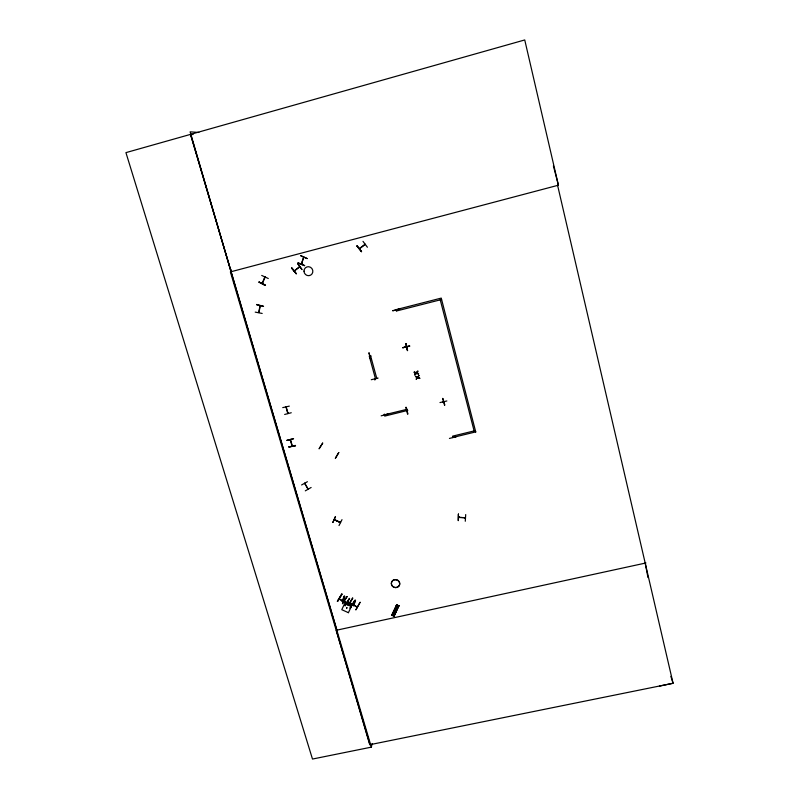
<?xml version="1.0" encoding="UTF-8"?>
<svg xmlns="http://www.w3.org/2000/svg" width="799" height="799" viewBox="0 0 799 799"><rect width="100%" height="100%" fill="white"/><g stroke="black" fill="none" stroke-linecap="round" stroke-linejoin="round"><path stroke-width="1.2" d="M359.37 248.569L365.133 244.204M258.916 312.569L258.756 311.77L258.716 312.289M260.144 305.667L259.995 306.436L259.895 305.618M299.365 267.206L299.825 266.526M458.426 514.037L458.266 520.668L458.396 514.047M465.707 514.556L465.278 521.248M256.579 304.779L263.57 306.347L256.629 304.469M295.52 445.762L288.829 446.971M452.963 437.213L452.763 436.673L452.923 437.452L475.775 431.889M475.435 430.591L452.624 436.144L452.933 437.383M465.328 517.562L464.658 518.012L465.358 517.822M465.398 517.642L458.536 517.522L459.255 517.113M474.107 430.911L440.239 299.795M284.654 414.461L291.255 412.753M459.185 517.033L459.215 517.293M458.656 517.572L458.556 517.053M301.832 263.37L301.672 263.93M452.524 436.913L452.663 437.572L452.534 436.723M255.221 312.119L262.182 313.448M259.066 312.369L260.174 305.697L258.606 312.389M286.002 406.821L287.78 413.582L288.169 413.243M287.57 413.013L288.069 412.773M449.428 438.421L456.239 436.763M264.968 277.653L264.958 276.933M374.541 379.046L374.981 379.735L374.851 378.856M303.96 257.548L303.53 257.797M557.632 185.508L558.431 185.298L524.743 39.95L125.932 152.629L312.489 759.05L371.345 747.145L372.134 743.599M446.851 400.958L439.989 402.576M395.335 613.262L393.278 612.344M396.264 611.285L394.227 610.316M444.524 405.153L442.766 398.361L444.843 405.083M394.856 614.241L392.798 613.332M443.305 401.797L443.515 402.436M391.79 615.13L394.157 616.189L398.881 605.752L396.654 604.823L391.82 615.15L392.509 615.45L397.383 605.143L396.684 604.843L392.499 615.45M442.896 402.007L443.565 401.947L442.976 401.627M370.097 356.484L370.656 355.954L370.087 356.024M369.947 356.484L370.646 356.064M406.581 347.335L405.932 347.425M407.021 410.546L407.78 410.366L407.3 410.666M264.499 277.573L265.158 277.113M300.594 255.62L307.255 258.606L300.604 255.6M360.079 602.296L355.905 609.847M360.099 602.316L355.925 609.697M355.066 600.019L353.647 604.284L354.197 604.553L353.767 603.784L353.078 604.913M353.787 603.844L352.928 605.352L353.508 605.682L354.906 601.337M354.137 604.563L355.545 600.299M354.666 601.048L350.252 608.209M354.416 601.068L352.998 605.332L353.488 605.622M354.366 600.858L349.932 608.029M348.404 612.703L351.33 606.541L344.669 603.545L341.772 609.687L348.414 612.673M348.384 605.522L352.848 598.151M350.012 602.875L357.073 607.17M348.124 605.213L352.549 597.962M261.712 275.435L268.284 278.511M308.254 489.148L304.559 483.295M347.875 604.074L348.704 602.526L348.134 602.206L347.455 603.325L347.875 604.074L348.644 602.546M349.622 598.531L345.158 605.902M348.134 602.206L348.494 602.975M346.506 602.925L339.235 598.92M344.898 605.592L349.323 598.351M347.235 596.603L342.461 603.734L346.856 596.553M344.199 601.567L351.36 605.702L339.126 599.09M344.159 596.094L342.252 601.397L342.761 601.737L344.259 597.432M344.898 596.394L342.761 601.737M344.409 596.114L342.891 600.339L343.38 600.618L342.871 600.279L342.182 601.407M304.679 265.508L298.067 262.681M301.603 263.28L301.383 263.89M303.7 257.278L301.333 263.79M342.082 594.196L337.687 601.437M407.929 414.012L406.152 407.24M384.199 414.331L384.738 416.089L407.38 410.496M419.625 377.817L417.907 377.378L419.735 378.446L417.607 377.767L419.765 378.366M407.34 410.626L407.031 409.198M418.986 375.62L417.907 377.378M417.168 377.597L415.4 376.469L417.507 377.128L419.016 375.55M416.429 373.363L418.596 373.962L416.459 373.293L414.971 374.851L416.459 373.293M418.426 373.493L416.768 372.903M417.847 371.136L416.339 372.724L414.202 372.144L416.309 372.803L417.847 371.136L416.738 372.973M414.371 372.614L415.999 373.193C412.703 376.099 418.376 372.164 414.371 372.614L414.232 372.064M265.268 285.463L258.906 282.047L265.298 285.423M264.789 277.083L262.222 283.375M265.068 277.213L262.312 283.555L262.581 282.906M297.867 263.081L304.589 265.757M441.567 299.525L396.434 311.011L396.074 309.652L441.248 298.097L475.755 432.029M340.564 522.326L339.845 522.546M342.002 519.65L339.016 525.552M387.944 414.062L381.163 415.83M340.374 522.526L334.292 519.75L335.071 519.849M384.699 414.621L384.449 414.252M334.382 519.829L334.481 519.3M334.811 520.049L335.071 519.52M335.5 516.544L332.913 522.376M334.401 519.799L340.514 522.506M391.84 615.16L396.833 604.823M392.059 615.26L397.003 604.843M397.243 605.053L392.189 615.31M394.147 616.189L393.448 615.879L398.331 605.592M393.438 615.879L398.711 605.752M393.617 615.879L398.481 605.572L399.021 605.892M393.747 616.019L398.741 605.622M393.887 616.079L398.881 605.752M409.637 346.137L402.706 347.725L409.647 345.997M407.55 350.571L405.832 343.74M258.966 282.037L265.508 285.053M406.481 346.936L405.892 347.255M405.842 346.307L405.932 346.796M406.152 346.227L406.272 346.706M332.823 522.456L335.46 516.544M402.756 347.705L409.627 346.087M301.583 264.01L303.62 257.328L303.57 257.897M338.756 452.584L335.41 458.217M338.786 452.564L335.36 458.316M378.087 378.087L371.285 379.715M370.646 355.675L369.258 356.114L375.46 378.726L376.848 378.297M374.721 379.725L374.621 379.066M374.921 378.986L374.981 379.645M311.121 487.48L305.298 490.856M322.686 443.095L319.081 448.838L322.656 443.085M262.611 282.936L262.182 283.275M304.759 483.185L307.985 489.198M342.342 600.978L343.031 599.849L343.6 600.179L342.911 601.307M347.305 603.754L347.994 602.626L348.564 602.955M353.627 605.183L354.277 604.134L353.508 605.682M368.968 352.948L370.856 359.71M370.027 356.364L370.636 356.314M396.654 310.511L396.414 309.902M396.294 310.671L396.584 309.932M392.828 310.781L399.8 309.013L392.808 310.681M295.41 445.403L288.799 446.951L295.52 445.742M290.586 440.269L290.087 439.67L290.546 440.219M290.377 439.6L292.334 445.832M396.594 310.601L396.434 309.972M292.254 446.092L291.785 445.472L292.114 446.032M290.237 439.48L292.005 445.912M286.921 440.389L293.593 438.711L286.971 440.259M289.318 406.122L282.726 407.63M417.627 377.697L416.119 379.325L417.198 377.518M294.212 270.981L299.645 266.636M459.265 517.273L458.656 517.532M362.996 241.358L367.41 247.251M356.873 246.012L361.587 251.665L356.903 245.992M359.46 248.819L365.293 244.404M361.508 251.725L357.233 245.752M291.615 268.124L296.279 273.777L291.655 268.104M299.795 266.846L294.432 270.861M291.995 267.865L296.279 273.777M301.603 484.963L307.405 481.707M299.285 267.275L299.705 266.596M370.776 359.78L369.048 352.878M407.57 414.082L405.832 407.38M553.387 165.872L558.411 185.198L557.612 185.408L673.068 683.265L659.445 686.111M558.411 185.198L230.382 271.9L369.987 744.678L673.068 683.265L670.87 676.393M406.981 409.318L384.329 414.841M645.962 562.965L336.209 630.291L369.747 744.718M458.686 517.203L465.378 517.842M193.078 134.542L190.492 134.382L371.345 747.145M198.841 132.454L190.132 131.835L231.121 271.7L230.821 269.253M393.468 615.899L394.007 616.089L391.969 615.13M396.334 605.882L398.391 606.801M286.132 406.981L288.089 413.492M334.451 519.54L340.464 522.536M349.992 602.865L357.213 607.01M344.379 601.277L351.55 605.402M344.269 601.447L351.41 605.552M190.601 134.392L336.908 630.131M370.586 355.785L376.778 378.406M414.831 374.341L414.941 374.931M418.456 373.423L418.566 374.042M645.212 563.125L647.979 577.557M394.516 611.205L395.495 611.375L394.516 611.205M395.785 612.274L393.727 611.355L395.785 612.274M394.526 614.94L392.469 614.031L394.526 614.94M341.802 594.037L337.328 601.397L341.782 594.007M297.727 263.67L302.022 269.593L297.737 263.67M346.916 607.699L346.546 608.488L346.916 607.699M406.112 343.67L407.51 350.631L406.102 343.67M392.549 586.376A4.225 3.955 15.4 0 0 399.59 584.818A4.215 3.945 15.4 0 0 394.476 579.694A4.215 3.945 15.4 0 0 392.589 586.266A4.215 3.945 15.4 0 0 399.61 584.718A4.225 3.955 15.4 0 0 394.446 579.784A4.225 3.955 15.4 0 0 392.549 586.376M303.98 271.141A4.534 4.395 57.8 0 0 310.691 275.116A4.534 4.395 57.8 0 0 310.561 267.325A4.534 4.395 57.8 0 0 303.98 271.141"/></g></svg>
